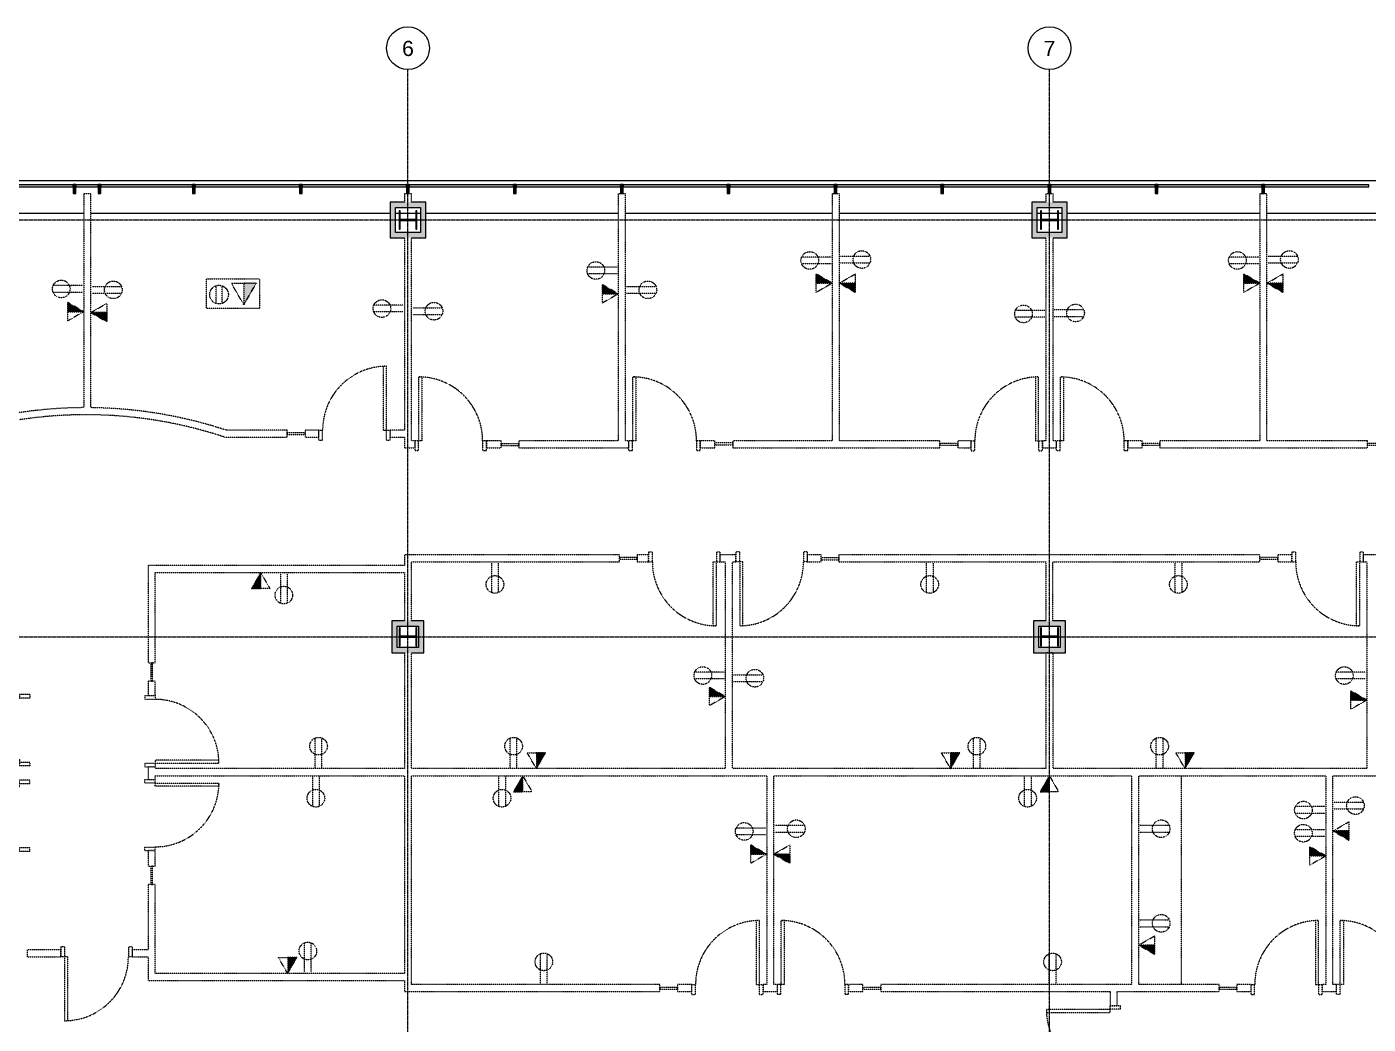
# Model space of a CAD drawing. Header units: inches. Extents: x 628 to 4383, y -418 to 2229.
# Drawn here: x 2967 to 3720, y 1669 to 2229 of the extents above; entities that cross this region are included whole.
import ezdxf

# ---------------------------------------------------------------- set-up
doc = ezdxf.new("R2010")
doc.units = ezdxf.units.IN
doc.header["$MEASUREMENT"] = 0
doc.linetypes.add('Demolished', pattern=[0.1875, 0.125, -0.0625])
doc.linetypes.add('Grid Line 1_2_', pattern=[0.875, 0.5, -0.125, 0.125, -0.125])
for name, color, linetype, lineweight in [('A-ANNO-NOTE', 131, 'Demolished', 9), ('A-DOOR', 31, 'Demolished', 9), ('A-DOOR-FRAM', 31, 'Demolished', 20), ('A-GLAZ-CURT', 52, 'Demolished', 9), ('A-GLAZ-CWMG', 51, 'Continuous', 13), ('A-WALL', 113, 'Demolished', 9), ('A-WALL-PATT', 111, 'Continuous', 13), ('I-WALL', 2, 'Continuous', 13), ('Q-CASE', 31, 'Demolished', 9), ('S-COLS', 52, 'Continuous', 13), ('S-GRID', 1, 'Continuous', 9), ('S-GRID-IDEN', 1, 'Continuous', 9)]:
    doc.layers.add(name, color=color, linetype=linetype, lineweight=lineweight)
doc.styles.add('Swis721 Lt BT', font='swissl.ttf', dxfattribs={"height": 8.514638})

# ---------------------------------------------------------------- blocks, each defined once
blk = doc.blocks.new('Single Flush - OTJ_SOLIDFLUSH_ALUM-4837881-6TH FLOOR DEMOLITION')
at = {"layer": 'A-DOOR', "color": 250, "lineweight": 20}
for p, q in [((16.15625, 37.8125), (16.15625, 2)), ((17.90625, 37.8125), (16.15625, 37.8125)), ((17.90625, 2), (17.90625, 37.8125)), ((16.15625, 2), (17.90625, 2))]:
    blk.add_line(p, q, dxfattribs=at)
at = {"layer": 'A-DOOR', "color": 7}
blk.add_arc((17.90625, 2), 35.8125, 90, 180.5, dxfattribs=at)
at = {"layer": 'A-DOOR-FRAM', "color": 250}
for p, q in [((-20, -3.75), (-20, 2)), ((-20, 2), (-18, 2)), ((-18, -3.75), (-18, 2)), ((18.000004, -3.75), (18.000004, 2)), ((18.000004, 2), (20.000004, 2)), ((20.000004, -3.75), (20.000004, 2)), ((-20, -3.75), (-18, -3.75)), ((18.000004, -3.75), (20.000004, -3.75))]:
    blk.add_line(p, q, dxfattribs=at)
blk = doc.blocks.new('Single Flush - OTJ_SOLIDFLUSH_ALUM-4837941-6TH FLOOR DEMOLITION')
at = {"layer": 'A-DOOR', "color": 250, "lineweight": 20}
for p, q in [((16.15625, -2), (17.90625, -2)), ((16.15625, -37.8125), (16.15625, -2)), ((17.90625, -2), (17.90625, -37.8125)), ((17.90625, -37.8125), (16.15625, -37.8125))]:
    blk.add_line(p, q, dxfattribs=at)
at = {"layer": 'A-DOOR', "color": 7}
blk.add_arc((17.90625, -2), 35.8125, 179.5, 270, dxfattribs=at)
at = {"layer": 'A-DOOR-FRAM', "color": 250}
for p, q in [((-20, 3.75), (-20, -2)), ((-20, 3.75), (-18, 3.75)), ((-18, 3.75), (-18, -2)), ((18.000004, 3.75), (18.000004, -2)), ((18.000004, 3.75), (20.000004, 3.75)), ((20.000004, 3.75), (20.000004, -2)), ((-20, -2), (-18, -2)), ((18.000004, -2), (20.000004, -2))]:
    blk.add_line(p, q, dxfattribs=at)
blk = doc.blocks.new('Casework 11 - Casework 8-4864686-6TH FLOOR DEMOLITION')
at = {"layer": 'Q-CASE', "color": 7}
blk.add_line((388.88, 1052.13), (505.97, 1052.13), dxfattribs=at)
blk = doc.blocks.new('System Panel - Glazed-4866112-6TH FLOOR DEMOLITION')
at = {"layer": 'A-GLAZ-CURT', "color": 250, "lineweight": 20}
for p, q in [((5, 1.75), (-5, 1.75)), ((-5, 1.75), (-5, 0.75)), ((-5, 0.75), (5, 0.75)), ((5, 0.75), (5, 1.75))]:
    blk.add_line(p, q, dxfattribs=at)
blk = doc.blocks.new('System Panel - Glazed-4869387-6TH FLOOR DEMOLITION')
at = {"layer": 'A-GLAZ-CURT', "color": 250, "lineweight": 20}
for p, q in [((5.125, 1.75), (-5.125, 1.75)), ((-5.125, 1.75), (-5.125, 0.75)), ((-5.125, 0.75), (5.125, 0.75)), ((5.125, 0.75), (5.125, 1.75))]:
    blk.add_line(p, q, dxfattribs=at)
blk = doc.blocks.new('HP-Bearing Pile-Column - HP10X57-4885479-6TH FLOOR DEMOLITION')
at = {"layer": 'S-COLS', "lineweight": 9}
blk.add_hatch(color=7, dxfattribs=at).paths.add_polyline_path([(-5.1, -5), (5.1, -5), (5.1, -4.435), (0.2825, -4.435), (0.2825, 4.435), (5.1, 4.435), (5.1, 5), (-5.1, 5), (-5.1, 4.435), (-0.2825, 4.435), (-0.2825, -4.435), (-5.1, -4.435)], flags=0)
at = {"layer": 'S-COLS', "color": 8, "lineweight": 20}
for p, q in [((5.1, 5), (-5.1, 5)), ((-5.1, 5), (-5.1, 4.435)), ((-5.1, 4.435), (-0.2825, 4.435)), ((-0.2825, 4.435), (-0.2825, -4.435)), ((0.2825, -4.435), (0.2825, 4.435)), ((0.2825, 4.435), (5.1, 4.435)), ((5.1, 4.435), (5.1, 5)), ((-0.2825, -4.435), (-5.1, -4.435)), ((-5.1, -4.435), (-5.1, -5)), ((-5.1, -5), (5.1, -5)), ((5.1, -4.435), (0.2825, -4.435)), ((5.1, -5), (5.1, -4.435))]:
    blk.add_line(p, q, dxfattribs=at)
blk = doc.blocks.new('System Panel - Glazed-4980341-6TH FLOOR DEMOLITION')
at = {"layer": 'A-GLAZ-CURT', "linetype": 'Continuous'}
blk.add_hatch(color=7, dxfattribs=at).paths.add_polyline_path([(25.75, 0.75), (25.75, 1.75), (-25.75, 1.75), (-25.75, 0.75)], flags=0)
at = {"layer": 'A-GLAZ-CURT', "color": 8, "linetype": 'Continuous', "lineweight": 20}
for p, q in [((25.75, 1.75), (-25.75, 1.75)), ((-25.75, 1.75), (-25.75, 0.75)), ((-25.75, 0.75), (25.75, 0.75)), ((25.75, 0.75), (25.75, 1.75))]:
    blk.add_line(p, q, dxfattribs=at)
blk = doc.blocks.new('System Panel - Glazed-4980342-6TH FLOOR DEMOLITION')
at = {"layer": 'A-GLAZ-CURT', "linetype": 'Continuous'}
blk.add_hatch(color=7, dxfattribs=at).paths.add_polyline_path([(-1.86, 0.75), (6.25, 0.75), (6.25, 1.75), (-6.25, 1.75), (-6.25, 0.75)], flags=0)
at = {"layer": 'A-GLAZ-CURT', "color": 8, "linetype": 'Continuous', "lineweight": 20}
for p, q in [((6.25, 1.75), (-6.25, 1.75)), ((-6.25, 1.75), (-6.25, 0.75)), ((-6.25, 0.75), (6.25, 0.75)), ((6.25, 0.75), (6.25, 1.75))]:
    blk.add_line(p, q, dxfattribs=at)
blk = doc.blocks.new('System Panel - Glazed-V17-6TH FLOOR DEMOLITION')
at = {"layer": 'A-GLAZ-CURT', "linetype": 'Continuous'}
blk.add_hatch(color=7, dxfattribs=at).paths.add_polyline_path([(29.25, 1.75), (-29.25, 1.75), (-29.25, 0.75), (29.25, 0.75)], flags=0)
at = {"layer": 'A-GLAZ-CURT', "color": 8, "linetype": 'Continuous', "lineweight": 20}
for p, q in [((29.25, 1.75), (-29.25, 1.75)), ((-29.25, 1.75), (-29.25, 0.75)), ((-29.25, 0.75), (29.25, 0.75)), ((29.25, 0.75), (29.25, 1.75))]:
    blk.add_line(p, q, dxfattribs=at)
blk = doc.blocks.new('System Panel - Glazed-4980343-6TH FLOOR DEMOLITION')
at = {"layer": 'A-GLAZ-CURT', "linetype": 'Continuous'}
blk.add_hatch(color=7, dxfattribs=at).paths.add_polyline_path([(-29.34, 0.75), (29.34, 0.75), (29.34, 1.75), (-29.34, 1.75)], flags=0)
at = {"layer": 'A-GLAZ-CURT', "color": 8, "linetype": 'Continuous', "lineweight": 20}
for p, q in [((29.34, 1.75), (-29.34, 1.75)), ((-29.34, 1.75), (-29.34, 0.75)), ((-29.34, 0.75), (29.34, 0.75)), ((29.34, 0.75), (29.34, 1.75))]:
    blk.add_line(p, q, dxfattribs=at)
blk = doc.blocks.new('Rectangular Mullion - 1_5_ x 2_5_ rectangular-4980335-6TH FLOOR DEMOLITION')
at = {"layer": 'A-GLAZ-CWMG', "lineweight": 9}
blk.add_hatch(color=7, dxfattribs=at).paths.add_polyline_path([(0.75, 3), (0.75, -2), (-0.75, -2), (-0.75, 3)], flags=0)
at = {"layer": 'A-GLAZ-CWMG', "color": 8, "lineweight": 20}
for p, q in [((-0.75, 3), (0.75, 3)), ((-0.75, -2), (-0.75, 3)), ((0.75, 3), (0.75, -2)), ((0.75, -2), (-0.75, -2))]:
    blk.add_line(p, q, dxfattribs=at)
blk = doc.blocks.new('Grid - Grid Head - Circle-50561-6TH FLOOR DEMOLITION')
at = {"layer": 'S-GRID-IDEN'}
blk.add_circle((0, 0), 0.125, dxfattribs=at)

msp = doc.modelspace()

# ---------------------------------------------------------------- hatches: boundary and pattern name
at = {"layer": 'A-ANNO-NOTE'}
for points in [[(3419.5, 2084.96), (3410.57, 2090.12), (3410.57, 2084.96)], [(3659.56, 2084.96), (3650.63, 2090.12), (3650.63, 2084.96)], [(3089.13, 2072.87), (3096.06, 2084.87), (3089.13, 2084.87)], [(3299.39, 2078.96), (3290.45, 2084.12), (3290.45, 2078.96)], [(3432.43, 2079.8), (3432.43, 2084.96), (3423.5, 2084.96)], [(3672.49, 2079.8), (3672.49, 2084.96), (3663.56, 2084.96)], [(2999.27, 2068.96), (2990.34, 2074.12), (2990.34, 2068.96)], [(3012.2, 2063.3), (3012.2, 2068.46), (3003.27, 2068.46)], [(3098.61, 1913.54), (3098.61, 1922.47), (3093.45, 1913.54)], [(3359.44, 1852.92), (3350.51, 1858.08), (3350.51, 1852.92)], [(3719.62, 1850.92), (3710.69, 1856.08), (3710.69, 1850.92)], [(3253.39, 1812.41), (3258.54, 1821.35), (3253.39, 1821.35)], [(3485.94, 1812.41), (3491.1, 1821.35), (3485.94, 1821.35)], [(3617.56, 1812.41), (3622.72, 1821.35), (3617.56, 1821.35)], [(3245.77, 1799.48), (3245.77, 1808.41), (3240.61, 1799.48)], [(3541.44, 1799.48), (3541.44, 1808.41), (3536.29, 1799.48)], [(3709.56, 1772.26), (3709.56, 1777.41), (3700.63, 1777.41)], [(3382.7, 1764.41), (3373.77, 1769.57), (3373.77, 1764.41)], [(3395.63, 1759.26), (3395.63, 1764.41), (3386.7, 1764.41)], [(3696.63, 1763.41), (3687.7, 1768.57), (3687.7, 1763.41)], [(3600.49, 1708.19), (3600.49, 1713.35), (3591.56, 1713.35)], [(3113.77, 1697.42), (3118.93, 1706.36), (3113.77, 1706.36)]]:
    msp.add_hatch(color=7, dxfattribs=at).paths.add_polyline_path(points, flags=0)
at = {"layer": 'A-WALL-PATT', "lineweight": 9}
for points in [[(3171.31, 2110.46), (3174.31, 2110.46), (3174.31, 2130.46), (3171.31, 2130.46), (3171.31, 2120.64)], [(3180.56, 2127.46), (3191.31, 2127.46), (3191.31, 2130.46), (3174.31, 2130.46), (3174.31, 2127.46)], [(3191.31, 2110.46), (3191.31, 2127.46), (3188.31, 2127.46), (3188.31, 2110.46)], [(3531.48, 2110.46), (3534.48, 2110.46), (3534.48, 2130.46), (3531.48, 2130.46), (3531.48, 2120.64)], [(3540.73, 2127.46), (3551.48, 2127.46), (3551.48, 2130.46), (3534.48, 2130.46), (3534.48, 2127.46)], [(3551.48, 2110.46), (3551.48, 2127.46), (3548.48, 2127.46), (3548.48, 2110.46)], [(3188.31, 2110.46), (3188.31, 2113.46), (3174.31, 2113.46), (3174.31, 2110.46), (3183.31, 2110.46)], [(3534.48, 2110.46), (3548.48, 2110.46), (3548.48, 2113.46), (3534.48, 2113.46)], [(3172.27, 1877.42), (3175.27, 1877.42), (3175.27, 1895.42), (3172.27, 1895.42)], [(3183.75, 1892.42), (3190.27, 1892.42), (3190.27, 1895.42), (3175.27, 1895.42), (3175.27, 1892.42), (3183.31, 1892.42)], [(3190.27, 1877.42), (3190.27, 1892.42), (3187.27, 1892.42), (3187.27, 1877.42)], [(3532.44, 1877.42), (3535.44, 1877.42), (3535.44, 1895.42), (3532.44, 1895.42)], [(3539.48, 1892.42), (3550.44, 1892.42), (3550.44, 1895.42), (3535.44, 1895.42), (3535.44, 1892.42), (3539.44, 1892.42)], [(3547.44, 1877.42), (3550.44, 1877.42), (3550.44, 1892.42), (3547.44, 1892.42), (3547.44, 1880.42)], [(3187.27, 1877.42), (3187.27, 1880.42), (3175.27, 1880.42), (3175.27, 1877.42), (3185.97, 1877.42)], [(3539.44, 1877.42), (3547.44, 1877.42), (3547.44, 1880.42), (3535.44, 1880.42), (3535.44, 1877.42)]]:
    msp.add_hatch(color=7, dxfattribs=at).paths.add_polyline_path(points, flags=0)

# ---------------------------------------------------------------- linework, layer by layer
at = {"layer": 'A-ANNO-NOTE', "color": 7}
for p, q in [((3298.73, 2093.99), (3282.21, 2093.99)), ((3418.85, 2099.62), (3402.32, 2099.62)), ((3418.85, 2095.79), (3402.32, 2095.79)), ((3424.16, 2100.13), (3440.68, 2100.13)), ((3424.16, 2096.3), (3440.68, 2096.3)), ((3658.91, 2099.62), (3642.38, 2099.62)), ((3658.91, 2095.79), (3642.38, 2095.79)), ((3664.21, 2100.13), (3680.74, 2100.13)), ((3664.21, 2096.3), (3680.74, 2096.3)), ((3068.25, 2087.48), (3097.97, 2087.48)), ((3068.25, 2070.67), (3068.25, 2087.48)), ((3097.97, 2087.48), (3097.97, 2070.67)), ((3298.73, 2090.15), (3282.21, 2090.15)), ((3419.5, 2084.96), (3410.57, 2090.12)), ((3410.57, 2090.12), (3410.57, 2084.96)), ((3419.5, 2084.96), (3410.57, 2090.12)), ((3410.57, 2079.8), (3410.57, 2090.12)), ((3423.5, 2084.96), (3432.43, 2090.12)), ((3432.43, 2090.12), (3432.43, 2079.8)), ((3659.56, 2084.96), (3650.63, 2090.12)), ((3650.63, 2090.12), (3650.63, 2084.96)), ((3659.56, 2084.96), (3650.63, 2090.12)), ((3650.63, 2079.8), (3650.63, 2090.12)), ((3663.56, 2084.96), (3672.49, 2090.12)), ((3672.49, 2090.12), (3672.49, 2079.8)), ((2998.62, 2083.62), (2982.09, 2083.62)), ((2998.62, 2079.79), (2982.09, 2079.79)), ((3003.92, 2083.13), (3020.45, 2083.13)), ((3003.92, 2079.3), (3020.45, 2079.3)), ((3073.54, 2073.56), (3073.54, 2083.51)), ((3076.91, 2073.56), (3076.91, 2083.51)), ((3082.2, 2084.87), (3096.06, 2084.87)), ((3089.13, 2072.87), (3082.2, 2084.87)), ((3089.13, 2084.87), (3089.13, 2072.87)), ((3089.13, 2072.87), (3096.06, 2084.87)), ((3096.06, 2084.87), (3089.13, 2084.87)), ((3096.06, 2084.87), (3089.13, 2072.87)), ((3299.39, 2078.96), (3290.45, 2084.12)), ((3290.45, 2084.12), (3290.45, 2078.96)), ((3299.39, 2078.96), (3290.45, 2084.12)), ((3290.45, 2073.8), (3290.45, 2084.12)), ((3290.45, 2078.96), (3299.39, 2078.96)), ((3299.39, 2078.96), (3290.45, 2073.8)), ((3304.04, 2083.13), (3320.56, 2083.13)), ((3304.04, 2079.3), (3320.56, 2079.3)), ((3410.57, 2084.96), (3419.5, 2084.96)), ((3419.5, 2084.96), (3410.57, 2079.8)), ((3423.5, 2084.96), (3432.43, 2079.8)), ((3432.43, 2084.96), (3423.5, 2084.96)), ((3423.5, 2084.96), (3432.43, 2079.8)), ((3432.43, 2079.8), (3432.43, 2084.96)), ((3650.63, 2084.96), (3659.56, 2084.96)), ((3659.56, 2084.96), (3650.63, 2079.8)), ((3663.56, 2084.96), (3672.49, 2079.8)), ((3672.49, 2084.96), (3663.56, 2084.96)), ((3663.56, 2084.96), (3672.49, 2079.8)), ((3672.49, 2079.8), (3672.49, 2084.96)), ((2999.27, 2068.96), (2990.34, 2074.12)), ((2990.34, 2074.12), (2990.34, 2068.96)), ((2999.27, 2068.96), (2990.34, 2074.12)), ((2990.34, 2063.8), (2990.34, 2074.12)), ((3003.27, 2068.46), (3012.2, 2073.62)), ((3012.2, 2073.62), (3012.2, 2063.3)), ((3178.65, 2072.62), (3162.13, 2072.62)), ((3183.96, 2071.13), (3200.49, 2071.13)), ((2990.34, 2068.96), (2999.27, 2068.96)), ((2999.27, 2068.96), (2990.34, 2063.8)), ((3003.27, 2068.46), (3012.2, 2063.3)), ((3012.2, 2068.46), (3003.27, 2068.46)), ((3003.27, 2068.46), (3012.2, 2063.3)), ((3012.2, 2063.3), (3012.2, 2068.46)), ((3097.97, 2070.67), (3068.25, 2070.67)), ((3178.65, 2068.79), (3162.13, 2068.79)), ((3183.96, 2067.3), (3200.49, 2067.3)), ((3538.83, 2069.62), (3522.3, 2069.62)), ((3538.83, 2065.79), (3522.3, 2065.79)), ((3544.13, 2070.13), (3560.66, 2070.13)), ((3544.13, 2066.3), (3560.66, 2066.3)), ((3098.61, 1922.47), (3093.45, 1913.54)), ((3098.61, 1922.47), (3093.45, 1913.54)), ((3098.61, 1913.54), (3098.61, 1922.47)), ((3098.61, 1922.47), (3103.76, 1913.54)), ((3109.7, 1921.82), (3109.7, 1905.29)), ((3113.53, 1921.82), (3113.53, 1905.29)), ((3228.2, 1927.79), (3228.2, 1911.26)), ((3232.03, 1927.79), (3232.03, 1911.26)), ((3472.29, 1927.79), (3472.29, 1911.26)), ((3476.12, 1927.79), (3476.12, 1911.26)), ((3611.9, 1927.79), (3611.9, 1911.26)), ((3615.73, 1927.79), (3615.73, 1911.26)), ((3093.45, 1913.54), (3098.61, 1913.54)), ((3103.76, 1913.54), (3093.45, 1913.54)), ((3358.79, 1866.58), (3342.26, 1866.58)), ((3358.79, 1862.75), (3342.26, 1862.75)), ((3364.1, 1865.1), (3380.62, 1865.1)), ((3364.1, 1861.26), (3380.62, 1861.26)), ((3718.97, 1866.58), (3702.44, 1866.58)), ((3718.97, 1862.75), (3702.44, 1862.75)), ((3359.44, 1852.92), (3350.51, 1858.08)), ((3350.51, 1858.08), (3350.51, 1852.92)), ((3359.44, 1852.92), (3350.51, 1858.08)), ((3350.51, 1847.77), (3350.51, 1858.08)), ((3350.51, 1852.92), (3359.44, 1852.92)), ((3359.44, 1852.92), (3350.51, 1847.77)), ((3719.62, 1850.92), (3710.69, 1856.08)), ((3710.69, 1856.08), (3710.69, 1850.92)), ((3719.62, 1850.92), (3710.69, 1856.08)), ((3710.69, 1845.77), (3710.69, 1856.08)), ((3710.69, 1850.92), (3719.62, 1850.92)), ((3719.62, 1850.92), (3710.69, 1845.77)), ((3129.18, 1813.07), (3129.18, 1829.59)), ((3133.01, 1813.07), (3133.01, 1829.59)), ((3238.69, 1813.07), (3238.69, 1829.59)), ((3242.52, 1813.07), (3242.52, 1829.59)), ((3498.77, 1813.07), (3498.77, 1829.59)), ((3502.6, 1813.07), (3502.6, 1829.59)), ((3601.39, 1813.07), (3601.39, 1829.59)), ((3605.22, 1813.07), (3605.22, 1829.59)), ((3253.39, 1812.41), (3248.23, 1821.35)), ((3248.23, 1821.35), (3258.54, 1821.35)), ((3253.39, 1812.41), (3258.54, 1821.35)), ((3258.54, 1821.35), (3253.39, 1821.35)), ((3253.39, 1821.35), (3253.39, 1812.41)), ((3253.39, 1812.41), (3258.54, 1821.35)), ((3485.94, 1812.41), (3480.79, 1821.35)), ((3480.79, 1821.35), (3491.1, 1821.35)), ((3485.94, 1812.41), (3491.1, 1821.35)), ((3491.1, 1821.35), (3485.94, 1821.35)), ((3485.94, 1821.35), (3485.94, 1812.41)), ((3485.94, 1812.41), (3491.1, 1821.35)), ((3617.56, 1812.41), (3612.4, 1821.35)), ((3612.4, 1821.35), (3622.72, 1821.35)), ((3617.56, 1812.41), (3622.72, 1821.35)), ((3622.72, 1821.35), (3617.56, 1821.35)), ((3617.56, 1821.35), (3617.56, 1812.41)), ((3617.56, 1812.41), (3622.72, 1821.35)), ((3127.7, 1807.76), (3127.7, 1791.23)), ((3131.53, 1807.76), (3131.53, 1791.23)), ((3232.2, 1807.76), (3232.2, 1791.23)), ((3236.03, 1807.76), (3236.03, 1791.23)), ((3245.77, 1808.41), (3240.61, 1799.48)), ((3245.77, 1808.41), (3240.61, 1799.48)), ((3245.77, 1799.48), (3245.77, 1808.41)), ((3245.77, 1808.41), (3250.93, 1799.48)), ((3527.29, 1807.76), (3527.29, 1791.23)), ((3531.12, 1807.76), (3531.12, 1791.23)), ((3541.44, 1808.41), (3536.29, 1799.48)), ((3541.44, 1808.41), (3536.29, 1799.48)), ((3541.44, 1799.48), (3541.44, 1808.41)), ((3541.44, 1808.41), (3546.6, 1799.48)), ((3240.61, 1799.48), (3245.77, 1799.48)), ((3250.93, 1799.48), (3240.61, 1799.48)), ((3536.29, 1799.48), (3541.44, 1799.48)), ((3546.6, 1799.48), (3536.29, 1799.48)), ((3701.28, 1793.59), (3717.81, 1793.59)), ((3695.97, 1791.07), (3679.45, 1791.07)), ((3695.97, 1787.24), (3679.45, 1787.24)), ((3701.28, 1789.76), (3717.81, 1789.76)), ((3382.05, 1779.07), (3365.52, 1779.07)), ((3387.35, 1780.59), (3403.88, 1780.59)), ((3592.21, 1780.59), (3608.74, 1780.59)), ((3695.97, 1778.07), (3679.45, 1778.07)), ((3700.63, 1777.41), (3709.56, 1782.57)), ((3700.63, 1777.41), (3709.56, 1772.26)), ((3709.56, 1777.41), (3700.63, 1777.41)), ((3700.63, 1777.41), (3709.56, 1772.26)), ((3709.56, 1782.57), (3709.56, 1772.26)), ((3709.56, 1772.26), (3709.56, 1777.41)), ((3382.05, 1775.24), (3365.52, 1775.24)), ((3387.35, 1776.76), (3403.88, 1776.76)), ((3592.21, 1776.76), (3608.74, 1776.76)), ((3695.97, 1774.24), (3679.45, 1774.24)), ((3382.7, 1764.41), (3373.77, 1769.57)), ((3373.77, 1769.57), (3373.77, 1764.41)), ((3382.7, 1764.41), (3373.77, 1769.57)), ((3373.77, 1759.26), (3373.77, 1769.57)), ((3373.77, 1764.41), (3382.7, 1764.41)), ((3382.7, 1764.41), (3373.77, 1759.26)), ((3386.7, 1764.41), (3395.63, 1769.57)), ((3386.7, 1764.41), (3395.63, 1759.26)), ((3395.63, 1764.41), (3386.7, 1764.41)), ((3386.7, 1764.41), (3395.63, 1759.26)), ((3395.63, 1769.57), (3395.63, 1759.26)), ((3395.63, 1759.26), (3395.63, 1764.41)), ((3696.63, 1763.41), (3687.7, 1768.57)), ((3687.7, 1768.57), (3687.7, 1763.41)), ((3696.63, 1763.41), (3687.7, 1768.57)), ((3687.7, 1758.26), (3687.7, 1768.57)), ((3687.7, 1763.41), (3696.63, 1763.41)), ((3696.63, 1763.41), (3687.7, 1758.26)), ((3592.21, 1727.52), (3608.74, 1727.52)), ((3591.56, 1713.35), (3600.49, 1718.5)), ((3592.21, 1723.69), (3608.74, 1723.69)), ((3600.49, 1718.5), (3600.49, 1708.19)), ((3123.18, 1698.08), (3123.18, 1714.6)), ((3127.01, 1698.08), (3127.01, 1714.6)), ((3591.56, 1713.35), (3600.49, 1708.19)), ((3600.49, 1713.35), (3591.56, 1713.35)), ((3591.56, 1713.35), (3600.49, 1708.19)), ((3600.49, 1708.19), (3600.49, 1713.35)), ((3113.77, 1697.42), (3108.61, 1706.36)), ((3108.61, 1706.36), (3118.93, 1706.36)), ((3113.77, 1697.42), (3118.93, 1706.36)), ((3118.93, 1706.36), (3113.77, 1706.36)), ((3113.77, 1706.36), (3113.77, 1697.42)), ((3113.77, 1697.42), (3118.93, 1706.36)), ((3255.69, 1691.97), (3255.69, 1708.5)), ((3259.52, 1691.97), (3259.52, 1708.5)), ((3541.31, 1691.97), (3541.31, 1708.5)), ((3545.14, 1691.97), (3545.14, 1708.5))]:
    msp.add_line(p, q, dxfattribs=at)
for centre, radius in [((3406.89, 2097.7), 4.95), ((3436.12, 2098.22), 4.95), ((3646.94, 2097.7), 4.95), ((3676.17, 2098.22), 4.95), ((3286.77, 2092.07), 4.95), ((2986.65, 2081.7), 4.95), ((3015.88, 2081.22), 4.95), ((3316, 2081.22), 4.95), ((3075.23, 2078.53), 5.25), ((3166.69, 2070.7), 4.95), ((3195.92, 2069.22), 4.95), ((3526.87, 2067.7), 4.95), ((3556.1, 2068.22), 4.95), ((3230.12, 1915.83), 4.95), ((3474.2, 1915.83), 4.95), ((3613.82, 1915.83), 4.95), ((3111.61, 1909.86), 4.95), ((3346.83, 1864.67), 4.95), ((3376.06, 1863.18), 4.95), ((3707, 1864.67), 4.95), ((3131.1, 1825.03), 4.95), ((3240.6, 1825.03), 4.95), ((3500.69, 1825.03), 4.95), ((3603.3, 1825.03), 4.95), ((3129.61, 1795.8), 4.95), ((3234.12, 1795.8), 4.95), ((3529.2, 1795.8), 4.95), ((3684.01, 1789.16), 4.95), ((3713.24, 1791.67), 4.95), ((3370.09, 1777.16), 4.95), ((3399.32, 1778.67), 4.95), ((3604.18, 1778.67), 4.95), ((3684.01, 1776.16), 4.95), ((3604.18, 1725.6), 4.95), ((3125.1, 1710.04), 4.95), ((3257.6, 1703.93), 4.95), ((3543.22, 1703.93), 4.95)]:
    msp.add_circle(centre, radius, dxfattribs=at)
at = {"layer": 'A-WALL', "linetype": 'Continuous'}
for p, q in [((1920.79, 2142.61), (4082.77, 2142.61)), ((2999.27, 2124.11), (2831.13, 2124.11)), ((3171.31, 2124.11), (3003.27, 2124.11)), ((3176.31, 2124.11), (3174.31, 2124.11)), ((3185.74, 2124.11), (3176.87, 2124.11)), ((3188.31, 2124.11), (3186.31, 2124.11)), ((3299.39, 2124.11), (3191.31, 2124.11)), ((3419.5, 2124.11), (3303.39, 2124.11)), ((3531.48, 2124.11), (3423.5, 2124.11)), ((3536.48, 2124.11), (3534.48, 2124.11)), ((3545.92, 2124.11), (3537.05, 2124.11)), ((3548.48, 2124.11), (3546.48, 2124.11)), ((3659.56, 2124.11), (3551.48, 2124.11)), ((3779.59, 2124.11), (3663.56, 2124.11))]:
    msp.add_line(p, q, dxfattribs=at)
at = {"layer": 'A-WALL', "color": 250, "lineweight": 20}
for p, q in [((3003.27, 2135.11), (2999.27, 2135.11)), ((2999.27, 2135.11), (2999.27, 2015.1)), ((3003.27, 2015.09), (3003.27, 2135.11)), ((3183.31, 2135.11), (3179.31, 2135.11)), ((3179.31, 2135.11), (3179.31, 2130.46)), ((3183.31, 2130.46), (3183.31, 2135.11)), ((3303.39, 2135.11), (3299.39, 2135.11)), ((3299.39, 2135.11), (3299.39, 1996.51)), ((3303.39, 1996.51), (3303.39, 2135.11)), ((3423.5, 2135.11), (3419.5, 2135.11)), ((3419.5, 2135.11), (3419.5, 1996.51)), ((3423.5, 1996.51), (3423.5, 2135.11)), ((3543.48, 2135.11), (3539.48, 2135.11)), ((3539.48, 2135.11), (3539.48, 2130.46)), ((3543.48, 2130.46), (3543.48, 2135.11)), ((3659.56, 2135.11), (3659.56, 1996.51)), ((3663.56, 2135.11), (3659.56, 2135.11)), ((3663.56, 1996.51), (3663.56, 2135.11)), ((3179.31, 2110.46), (3179.31, 2002.48)), ((3183.31, 1996.51), (3183.31, 2110.46)), ((3539.48, 2110.46), (3539.48, 1996.51)), ((3543.48, 1996.51), (3543.48, 2110.46)), ((3078.56, 1998.48), (3113.51, 1998.48)), ((3113.51, 2002.48), (3079.2, 2002.48)), ((3113.51, 1998.48), (3113.51, 2002.48)), ((3131.31, 2002.48), (3123.51, 2002.48)), ((3123.51, 2002.48), (3123.51, 1998.48)), ((3123.51, 1998.48), (3131.31, 1998.48)), ((3131.31, 1998.48), (3131.31, 2002.48)), ((3179.31, 2002.48), (3171.31, 2002.48)), ((3171.31, 2002.48), (3171.31, 1998.48)), ((3171.31, 1998.48), (3179.31, 1998.48)), ((3179.31, 1998.48), (3179.31, 1992.51)), ((3185.31, 1996.51), (3183.31, 1996.51)), ((3185.31, 1992.51), (3185.31, 1996.51)), ((3233.59, 1996.51), (3225.31, 1996.51)), ((3225.31, 1996.51), (3225.31, 1992.51)), ((3233.59, 1992.51), (3233.59, 1996.51)), ((3299.39, 1996.51), (3243.59, 1996.51)), ((3243.59, 1996.51), (3243.59, 1992.51)), ((3305.39, 1996.51), (3303.39, 1996.51)), ((3305.39, 1992.51), (3305.39, 1996.51)), ((3353.67, 1996.51), (3345.39, 1996.51)), ((3345.39, 1996.51), (3345.39, 1992.51)), ((3353.67, 1992.51), (3353.67, 1996.51)), ((3419.5, 1996.51), (3363.67, 1996.51)), ((3363.67, 1996.51), (3363.67, 1992.51)), ((3479.94, 1996.51), (3423.5, 1996.51)), ((3479.94, 1992.51), (3479.94, 1996.51)), ((3497.48, 1996.51), (3489.94, 1996.51)), ((3489.94, 1996.51), (3489.94, 1992.51)), ((3497.48, 1992.51), (3497.48, 1996.51)), ((3539.48, 1996.51), (3537.48, 1996.51)), ((3537.48, 1996.51), (3537.48, 1992.51)), ((3545.48, 1996.51), (3543.48, 1996.51)), ((3545.48, 1992.51), (3545.48, 1996.51)), ((3593.44, 1996.51), (3585.48, 1996.51)), ((3585.48, 1996.51), (3585.48, 1992.51)), ((3593.44, 1992.51), (3593.44, 1996.51)), ((3659.56, 1996.51), (3603.44, 1996.51)), ((3603.44, 1996.51), (3603.44, 1992.51)), ((3720.04, 1996.51), (3663.56, 1996.51)), ((3720.04, 1992.51), (3720.04, 1996.51)), ((3179.31, 1992.51), (3185.31, 1992.51)), ((3225.31, 1992.51), (3233.59, 1992.51)), ((3243.59, 1992.51), (3305.39, 1992.51)), ((3345.39, 1992.51), (3353.67, 1992.51)), ((3363.67, 1992.51), (3479.94, 1992.51)), ((3489.94, 1992.51), (3497.48, 1992.51)), ((3537.48, 1992.51), (3545.48, 1992.51)), ((3585.48, 1992.51), (3593.44, 1992.51)), ((3603.44, 1992.51), (3720.04, 1992.51)), ((3299.98, 1932.44), (3179.31, 1932.44)), ((3179.31, 1932.44), (3179.31, 1926.47)), ((3183.31, 1928.44), (3299.98, 1928.44)), ((3183.31, 1895.42), (3183.31, 1928.44)), ((3299.98, 1928.44), (3299.98, 1932.44)), ((3316.44, 1932.44), (3309.98, 1932.44)), ((3309.98, 1932.44), (3309.98, 1928.44)), ((3309.98, 1928.44), (3316.44, 1928.44)), ((3316.44, 1928.44), (3316.44, 1932.44)), ((3365.44, 1932.44), (3356.44, 1932.44)), ((3356.44, 1932.44), (3356.44, 1928.44)), ((3356.44, 1928.44), (3359.44, 1928.44)), ((3359.44, 1928.44), (3359.44, 1812.41)), ((3363.44, 1928.44), (3365.44, 1928.44)), ((3363.44, 1812.41), (3363.44, 1928.44)), ((3365.44, 1928.44), (3365.44, 1932.44)), ((3413.2, 1932.44), (3405.44, 1932.44)), ((3405.44, 1932.44), (3405.44, 1928.44)), ((3405.44, 1928.44), (3413.2, 1928.44)), ((3413.2, 1928.44), (3413.2, 1932.44)), ((3659.61, 1932.44), (3423.2, 1932.44)), ((3423.2, 1932.44), (3423.2, 1928.44)), ((3423.2, 1928.44), (3539.44, 1928.44)), ((3539.44, 1928.44), (3539.44, 1895.42)), ((3543.44, 1928.44), (3659.61, 1928.44)), ((3543.44, 1895.42), (3543.44, 1928.44)), ((3659.61, 1928.44), (3659.61, 1932.44)), ((3677.62, 1932.44), (3669.61, 1932.44)), ((3669.61, 1932.44), (3669.61, 1928.44)), ((3669.61, 1928.44), (3677.62, 1928.44)), ((3677.62, 1928.44), (3677.62, 1932.44)), ((3725.62, 1932.44), (3717.62, 1932.44)), ((3717.62, 1932.44), (3717.62, 1928.44)), ((3717.62, 1928.44), (3719.62, 1928.44)), ((3719.62, 1928.44), (3719.62, 1812.41)), ((3035.36, 1926.47), (3035.36, 1871.73)), ((3179.31, 1926.47), (3035.36, 1926.47)), ((3039.36, 1871.73), (3039.36, 1922.47)), ((3039.36, 1922.47), (3179.31, 1922.47)), ((3179.31, 1922.47), (3179.31, 1895.42)), ((3179.31, 1877.42), (3179.31, 1812.41)), ((3183.31, 1812.41), (3183.31, 1877.42)), ((3543.48, 1877.41), (3539.48, 1877.41)), ((3539.48, 1877.41), (3539.48, 1812.41)), ((3543.48, 1812.41), (3543.48, 1877.41)), ((3035.36, 1871.73), (3039.36, 1871.73)), ((3035.36, 1861.48), (3035.36, 1853.41)), ((3039.36, 1861.48), (3035.36, 1861.48)), ((3039.36, 1853.41), (3039.36, 1861.48)), ((3035.36, 1853.41), (3039.36, 1853.41)), ((3035.36, 1813.41), (3035.36, 1806.41)), ((3039.36, 1813.41), (3035.36, 1813.41)), ((3039.36, 1812.41), (3039.36, 1813.41)), ((3179.31, 1812.41), (3039.36, 1812.41)), ((3039.36, 1808.41), (3179.31, 1808.41)), ((3039.36, 1806.41), (3039.36, 1808.41)), ((3179.31, 1808.41), (3179.31, 1697.42)), ((3359.44, 1812.41), (3183.31, 1812.41)), ((3183.31, 1691.32), (3183.31, 1808.41)), ((3183.31, 1808.41), (3382.7, 1808.41)), ((3539.48, 1812.41), (3363.44, 1812.41)), ((3382.7, 1808.41), (3382.7, 1691.32)), ((3386.7, 1808.41), (3587.56, 1808.41)), ((3386.7, 1691.32), (3386.7, 1808.41)), ((3719.62, 1812.41), (3543.48, 1812.41)), ((3587.56, 1808.41), (3587.56, 1691.32)), ((3591.56, 1808.41), (3696.63, 1808.41)), ((3591.56, 1691.32), (3591.56, 1808.41)), ((3696.63, 1808.41), (3696.63, 1691.32)), ((3700.63, 1808.41), (3899.66, 1808.41)), ((3700.63, 1691.32), (3700.63, 1808.41)), ((3035.36, 1806.41), (3039.36, 1806.41)), ((3035.36, 1766.41), (3035.36, 1757.67)), ((3039.36, 1766.41), (3035.36, 1766.41)), ((3039.36, 1757.67), (3039.36, 1766.41)), ((3035.36, 1757.67), (3039.36, 1757.67)), ((3035.36, 1747.42), (3035.36, 1710.69)), ((3039.36, 1747.42), (3035.36, 1747.42)), ((3039.36, 1697.42), (3039.36, 1747.42)), ((2986.43, 1710.69), (2967.43, 1710.69)), ((2967.43, 1710.69), (2967.43, 1706.69)), ((2986.43, 1706.69), (2986.43, 1710.69)), ((3035.36, 1710.69), (3026.43, 1710.69)), ((3026.43, 1710.69), (3026.43, 1706.69)), ((2967.43, 1706.69), (2986.43, 1706.69)), ((3026.43, 1706.69), (3035.36, 1706.69)), ((3035.36, 1706.69), (3035.36, 1693.42)), ((3179.31, 1697.42), (3039.36, 1697.42)), ((3035.36, 1693.42), (3179.31, 1693.42)), ((3179.31, 1693.42), (3179.31, 1687.32)), ((3179.31, 1687.32), (3322.66, 1687.32)), ((3322.66, 1691.32), (3183.31, 1691.32)), ((3322.66, 1687.32), (3322.66, 1691.32)), ((3340.7, 1691.32), (3332.66, 1691.32)), ((3332.66, 1691.32), (3332.66, 1687.32)), ((3332.66, 1687.32), (3340.7, 1687.32)), ((3340.7, 1687.32), (3340.7, 1691.32)), ((3382.7, 1691.32), (3380.7, 1691.32)), ((3380.7, 1691.32), (3380.7, 1687.32)), ((3380.7, 1687.32), (3388.7, 1687.32)), ((3388.7, 1691.32), (3386.7, 1691.32)), ((3388.7, 1687.32), (3388.7, 1691.32)), ((3436.74, 1691.32), (3428.7, 1691.32)), ((3428.7, 1691.32), (3428.7, 1687.32)), ((3428.7, 1687.32), (3436.74, 1687.32)), ((3436.74, 1687.32), (3436.74, 1691.32)), ((3587.56, 1691.32), (3446.74, 1691.32)), ((3446.74, 1691.32), (3446.74, 1687.32)), ((3446.74, 1687.32), (3575.53, 1687.32)), ((3575.53, 1687.32), (3575.53, 1679.32)), ((3579.53, 1687.32), (3636.69, 1687.32)), ((3579.53, 1679.32), (3579.53, 1687.32)), ((3636.69, 1691.32), (3591.56, 1691.32)), ((3636.69, 1687.32), (3636.69, 1691.32)), ((3654.63, 1691.32), (3646.69, 1691.32)), ((3646.69, 1691.32), (3646.69, 1687.32)), ((3646.69, 1687.32), (3654.63, 1687.32)), ((3654.63, 1687.32), (3654.63, 1691.32)), ((3696.63, 1691.32), (3694.63, 1691.32)), ((3694.63, 1691.32), (3694.63, 1687.32)), ((3694.63, 1687.32), (3702.63, 1687.32)), ((3702.63, 1691.32), (3700.63, 1691.32)), ((3702.63, 1687.32), (3702.63, 1691.32)), ((3575.53, 1679.32), (3579.53, 1679.32))]:
    msp.add_line(p, q, dxfattribs=at)
at = {"layer": 'A-WALL', "color": 250, "lineweight": 20, "flags": 128}
for points in [[(2999.27, 2015.1), (2989.42, 2014.86), (2979.59, 2014.24), (2969.79, 2013.22), (2960.04, 2011.83), (2950.36, 2010.06), (2940.74, 2007.9), (2931.22, 2005.38), (2921.81, 2002.48)], [(3079.2, 2002.48), (3069.97, 2005.33), (3060.64, 2007.81), (3051.22, 2009.94), (3041.72, 2011.71), (3032.16, 2013.11), (3022.56, 2014.14), (3012.92, 2014.8), (3003.27, 2015.09)]]:
    msp.add_lwpolyline(points, dxfattribs=at)
at = {"layer": 'A-WALL', "color": 250, "lineweight": 20}
msp.add_arc((3000.51, 1763.51), 247.59, 71.62421, 108.37579, dxfattribs=at)
at = {"layer": 'I-WALL', "color": 8, "lineweight": 20}
for p, q in [((3171.31, 2130.46), (3171.31, 2110.46)), ((3179.31, 2130.46), (3171.31, 2130.46)), ((3174.31, 2113.46), (3174.31, 2127.46)), ((3174.31, 2127.46), (3188.31, 2127.46)), ((3191.31, 2130.46), (3183.31, 2130.46)), ((3188.31, 2127.46), (3188.31, 2113.46)), ((3191.31, 2110.46), (3191.31, 2130.46)), ((3531.48, 2130.46), (3531.48, 2110.46)), ((3539.48, 2130.46), (3531.48, 2130.46)), ((3534.48, 2113.46), (3534.48, 2127.46)), ((3534.48, 2127.46), (3548.48, 2127.46)), ((3551.48, 2130.46), (3543.48, 2130.46)), ((3548.48, 2127.46), (3548.48, 2113.46)), ((3551.48, 2110.46), (3551.48, 2130.46)), ((3171.31, 2110.46), (3179.31, 2110.46)), ((3188.31, 2113.46), (3174.31, 2113.46)), ((3183.31, 2110.46), (3191.31, 2110.46)), ((3531.48, 2110.46), (3539.48, 2110.46)), ((3548.48, 2113.46), (3534.48, 2113.46)), ((3543.48, 2110.46), (3551.48, 2110.46)), ((3172.27, 1895.42), (3172.27, 1877.42)), ((3179.31, 1895.42), (3172.27, 1895.42)), ((3175.27, 1880.42), (3175.27, 1892.42)), ((3175.27, 1892.42), (3187.27, 1892.42)), ((3190.27, 1895.42), (3183.31, 1895.42)), ((3187.27, 1892.42), (3187.27, 1880.42)), ((3190.27, 1877.42), (3190.27, 1895.42)), ((3532.44, 1895.42), (3532.44, 1877.42)), ((3539.44, 1895.42), (3532.44, 1895.42)), ((3535.44, 1880.42), (3535.44, 1892.42)), ((3535.44, 1892.42), (3547.44, 1892.42)), ((3550.44, 1895.42), (3543.44, 1895.42)), ((3547.44, 1892.42), (3547.44, 1880.42)), ((3550.44, 1877.42), (3550.44, 1895.42)), ((3172.27, 1877.42), (3179.31, 1877.42)), ((3187.27, 1880.42), (3175.27, 1880.42)), ((3183.31, 1877.42), (3190.27, 1877.42)), ((3532.44, 1877.42), (3550.44, 1877.42)), ((3547.44, 1880.42), (3535.44, 1880.42))]:
    msp.add_line(p, q, dxfattribs=at)
at = {"layer": 'S-GRID', "linetype": 'Grid Line 1_2_'}
for p, q in [((3181.31, 640.48), (3181.31, 2204.87)), ((3541.48, 640.48), (3541.48, 2204.87)), ((1615.68, 2120.46), (4358.95, 2120.46)), ((1615.68, 1886.42), (4358.95, 1886.42))]:
    msp.add_line(p, q, dxfattribs=at)

# ---------------------------------------------------------------- block references
at = {"layer": 'A-DOOR', "color": 7}
for name, p in [('Single Flush - OTJ_SOLIDFLUSH_ALUM-4837881-6TH FLOOR DEMOLITION', (3151.31, 2000.48)), ('Single Flush - OTJ_SOLIDFLUSH_ALUM-4837881-6TH FLOOR DEMOLITION', (3517.48, 1994.51)), ('Single Flush - OTJ_SOLIDFLUSH_ALUM-4837941-6TH FLOOR DEMOLITION', (3336.44, 1930.44)), ('Single Flush - OTJ_SOLIDFLUSH_ALUM-4837941-6TH FLOOR DEMOLITION', (3697.62, 1930.44)), ('Single Flush - OTJ_SOLIDFLUSH_ALUM-4837881-6TH FLOOR DEMOLITION', (3360.7, 1689.32)), ('Single Flush - OTJ_SOLIDFLUSH_ALUM-4837881-6TH FLOOR DEMOLITION', (3674.63, 1689.32))]:
    msp.add_blockref(name, p, dxfattribs=at)
for name, p, rotation in [('Single Flush - OTJ_SOLIDFLUSH_ALUM-4837941-6TH FLOOR DEMOLITION', (3205.31, 1994.51), 180), ('Single Flush - OTJ_SOLIDFLUSH_ALUM-4837941-6TH FLOOR DEMOLITION', (3325.39, 1994.51), 180), ('Single Flush - OTJ_SOLIDFLUSH_ALUM-4837941-6TH FLOOR DEMOLITION', (3565.48, 1994.51), 180), ('Single Flush - OTJ_SOLIDFLUSH_ALUM-4837881-6TH FLOOR DEMOLITION', (3385.44, 1930.44), 180), ('Single Flush - OTJ_SOLIDFLUSH_ALUM-4837941-6TH FLOOR DEMOLITION', (2965.22, 1833.95), 269.9999999999999), ('Single Flush - OTJ_SOLIDFLUSH_ALUM-4837881-6TH FLOOR DEMOLITION', (3037.36, 1833.41), 269.9999999999999), ('Single Flush - OTJ_SOLIDFLUSH_ALUM-4837881-6TH FLOOR DEMOLITION', (2965.22, 1785.95), 89.99999999999991), ('Single Flush - OTJ_SOLIDFLUSH_ALUM-4837941-6TH FLOOR DEMOLITION', (3037.36, 1786.41), 89.99999999999991), ('Single Flush - OTJ_SOLIDFLUSH_ALUM-4837941-6TH FLOOR DEMOLITION', (3408.7, 1689.32), 180), ('Single Flush - OTJ_SOLIDFLUSH_ALUM-4837941-6TH FLOOR DEMOLITION', (3722.63, 1689.32), 180), ('Single Flush - OTJ_SOLIDFLUSH_ALUM-4837881-6TH FLOOR DEMOLITION', (3006.43, 1708.69), 180), ('Single Flush - OTJ_SOLIDFLUSH_ALUM-4837881-6TH FLOOR DEMOLITION', (3577.53, 1659.32), 89.99999999999993)]:
    msp.add_blockref(name, p, dxfattribs=dict(at, rotation=rotation))
at = {"layer": 'A-GLAZ-CURT', "linetype": 'Continuous'}
for name, p in [('System Panel - Glazed-4980341-6TH FLOOR DEMOLITION', (2967.63, 2138.33)), ('System Panel - Glazed-4980342-6TH FLOOR DEMOLITION', (3001.13, 2138.33)), ('System Panel - Glazed-4980341-6TH FLOOR DEMOLITION', (3034.63, 2138.33)), ('System Panel - Glazed-V17-6TH FLOOR DEMOLITION', (3091.13, 2138.33)), ('System Panel - Glazed-4980343-6TH FLOOR DEMOLITION', (3151.22, 2138.33)), ('System Panel - Glazed-V17-6TH FLOOR DEMOLITION', (3211.31, 2138.33)), ('System Panel - Glazed-V17-6TH FLOOR DEMOLITION', (3271.31, 2138.33)), ('System Panel - Glazed-V17-6TH FLOOR DEMOLITION', (3331.31, 2138.33)), ('System Panel - Glazed-V17-6TH FLOOR DEMOLITION', (3391.31, 2138.33)), ('System Panel - Glazed-V17-6TH FLOOR DEMOLITION', (3451.31, 2138.33)), ('System Panel - Glazed-4980343-6TH FLOOR DEMOLITION', (3511.39, 2138.33)), ('System Panel - Glazed-V17-6TH FLOOR DEMOLITION', (3571.48, 2138.33)), ('System Panel - Glazed-V17-6TH FLOOR DEMOLITION', (3631.48, 2138.33)), ('System Panel - Glazed-V17-6TH FLOOR DEMOLITION', (3691.48, 2138.33))]:
    msp.add_blockref(name, p, dxfattribs=at)
at = {"layer": 'A-GLAZ-CURT', "color": 7}
for name, p, rotation in [('System Panel - Glazed-4866112-6TH FLOOR DEMOLITION', (3118.51, 2001.73), 180), ('System Panel - Glazed-4866112-6TH FLOOR DEMOLITION', (3238.59, 1995.51), 180), ('System Panel - Glazed-4866112-6TH FLOOR DEMOLITION', (3358.67, 1996.01), 180), ('System Panel - Glazed-4866112-6TH FLOOR DEMOLITION', (3484.94, 1995.76), 180), ('System Panel - Glazed-4866112-6TH FLOOR DEMOLITION', (3598.44, 1995.76), 180), ('System Panel - Glazed-4866112-6TH FLOOR DEMOLITION', (3725.04, 1995.76), 180), ('System Panel - Glazed-4866112-6TH FLOOR DEMOLITION', (3304.98, 1931.69), 180), ('System Panel - Glazed-4866112-6TH FLOOR DEMOLITION', (3418.2, 1931.44), 180), ('System Panel - Glazed-4866112-6TH FLOOR DEMOLITION', (3664.61, 1931.69), 180), ('System Panel - Glazed-4869387-6TH FLOOR DEMOLITION', (3038.61, 1866.61), 90.00000000000001), ('System Panel - Glazed-4869387-6TH FLOOR DEMOLITION', (3038.61, 1752.55), 90.00000000000001), ('System Panel - Glazed-4866112-6TH FLOOR DEMOLITION', (3327.66, 1690.34), 180), ('System Panel - Glazed-4866112-6TH FLOOR DEMOLITION', (3441.74, 1690.35), 180), ('System Panel - Glazed-4866112-6TH FLOOR DEMOLITION', (3641.69, 1690.32), 180)]:
    msp.add_blockref(name, p, dxfattribs=dict(at, rotation=rotation))
at = {"layer": 'A-GLAZ-CWMG', "lineweight": 9, "extrusion": (0, 0, -1), "rotation": 180}
for p in [(-2994.13, 2138.33), (-3008.13, 2138.33), (-3061.13, 2138.33), (-3121.13, 2138.33), (-3181.31, 2138.33), (-3241.31, 2138.33), (-3301.31, 2138.33), (-3361.31, 2138.33), (-3421.31, 2138.33), (-3481.31, 2138.33), (-3541.48, 2138.33), (-3601.48, 2138.33), (-3661.48, 2138.33)]:
    msp.add_blockref('Rectangular Mullion - 1_5_ x 2_5_ rectangular-4980335-6TH FLOOR DEMOLITION', p, dxfattribs=at)
at = {"layer": 'Q-CASE', "color": 7, "rotation": 90.0000000000001}
msp.add_blockref('Casework 11 - Casework 8-4864686-6TH FLOOR DEMOLITION', (4667.72, 1302.44), dxfattribs=at)
at = {"layer": 'S-COLS', "lineweight": 9, "rotation": 89.99999999999991}
for p in [(3181.31, 2120.46), (3541.48, 2120.46), (3181.31, 1886.42), (3541.48, 1886.42)]:
    msp.add_blockref('HP-Bearing Pile-Column - HP10X57-4885479-6TH FLOOR DEMOLITION', p, dxfattribs=at)
at = {"layer": 'S-GRID-IDEN', "xscale": 95.99999999999994, "yscale": 95.99999999999994, "zscale": 95.99999999999994}
for p in [(3181.31, 2216.87), (3541.48, 2216.87)]:
    msp.add_blockref('Grid - Grid Head - Circle-50561-6TH FLOOR DEMOLITION', p, dxfattribs=at)

# ---------------------------------------------------------------- next in the draw order: texts
at = {"layer": 'S-GRID-IDEN', "char_height": 8.51, "width": 7.56, "attachment_point": 2, "line_spacing_factor": 1.00667, "style": 'Swis721 Lt BT', "bg_fill": 3, "box_fill_scale": 1.25, "bg_fill_color": 0, "bg_fill_transparency": 0}
for s, insert in [('6', (3181.3, 2221)), ('7', (3541.48, 2221))]:
    msp.add_mtext(s, dxfattribs=dict(at, insert=insert))

doc.saveas('drawing.dxf')
